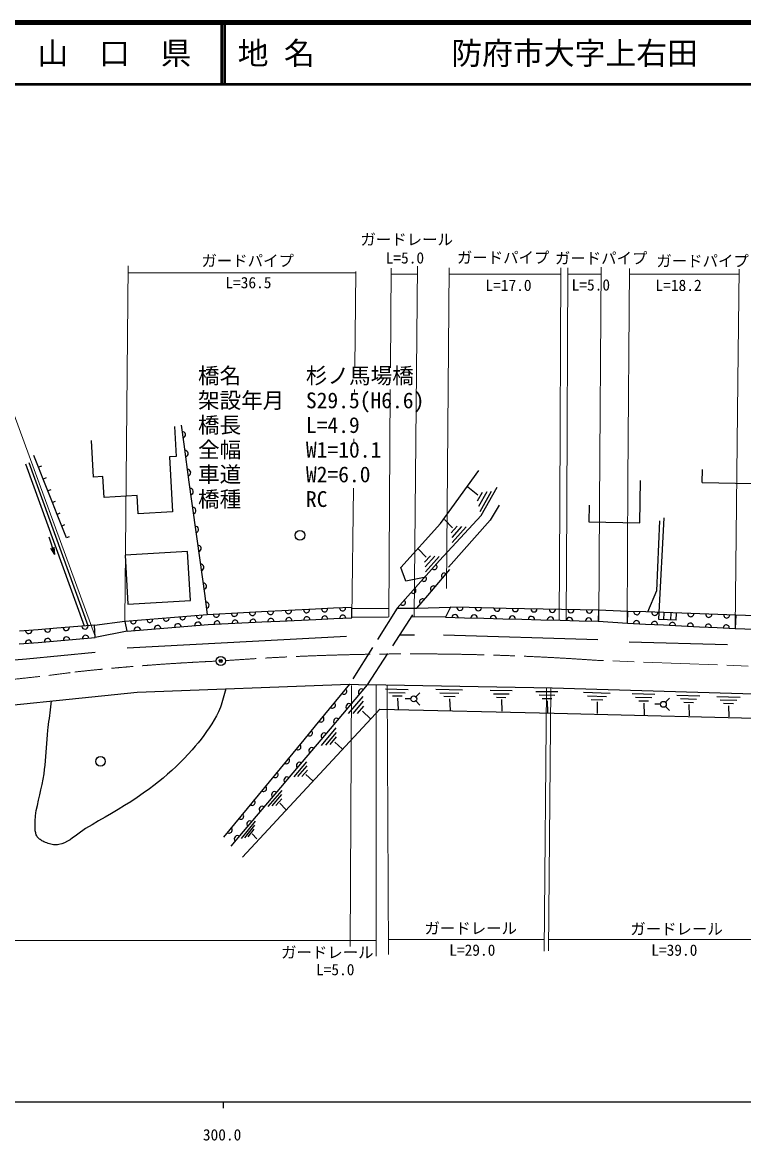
# Model space of a CAD drawing. Units: millimetres, scale not verified. Extents: x 40000 to 680000, y 20000 to 380000.
# Drawn here: x 335448 to 452437, y 198715 to 380000 of the extents above; entities that cross this region are included whole.
import ezdxf
from ezdxf.enums import TextEntityAlignment as Align

# ---------------------------------------------------------------- set-up
doc = ezdxf.new("R2010")
doc.units = ezdxf.units.MM
doc.header["$LTSCALE"] = 1000
doc.header["$PDMODE"] = 32
doc.header["$PDSIZE"] = 500
doc.linetypes.add('CHAIN', pattern=[18.5, 12, -1.5, 3.5, -1.5])
doc.linetypes.add('DASHED', pattern=[7.5, 6, -1.5])
for name, color, linetype, lineweight in [('M-BGD', 7, 'Continuous', 25), ('M-BGD-EXST', 7, 'Continuous', 25), ('M-BMK', 2, 'CHAIN', 13), ('M-BMK-SRVR', 3, 'Continuous', 25), ('M-STR-HTXT', 7, 'Continuous', 13), ('M-TTL', 2, 'Continuous', 140), ('M-TTL-BAND', 7, 'Continuous', 25), ('M-TTL-LINE', 7, 'Continuous', 50)]:
    doc.layers.add(name, color=color, linetype=linetype, lineweight=lineweight)
doc.layers.add('M-OTRS', color=6, linetype='Continuous')
doc.layers.add('M-TTL-TXT', color=7, linetype='Continuous')
doc.styles.add('ＭＳ ゴシック', font='')
doc.styles.get('ＭＳ ゴシック').set_extended_font_data('MS Gothic')

msp = doc.modelspace()

# ---------------------------------------------------------------- linework, layer by layer
at = {"layer": 'M-BGD'}
for p, q in [((360148, 314509), (360419, 309624)), ((361193, 314683), (361619, 311613)), ((346611, 312233), (346941, 306295)), ((361619, 311613), (362469, 305472)), ((345507, 282125), (335987, 308366)), ((346127, 282174), (336551, 308570)), ((338072, 307875), (337319, 309783)), ((360419, 309624), (359288, 309561)), ((359288, 309561), (359783, 300657)), ((338537, 308058), (338072, 307875)), ((338825, 305966), (338072, 307875)), ((348515, 306383), (346941, 306295)), ((348703, 302998), (348515, 306383)), ((445699, 305429), (445742, 307497)), ((339290, 306150), (338825, 305966)), ((339578, 304058), (338825, 305966)), ((362469, 305472), (362895, 302402)), ((409304, 303355), (407722, 304669)), ((435587, 298873), (435713, 305754)), ((445699, 305429), (458416, 305161)), ((340043, 304242), (339578, 304058)), ((340332, 302150), (339578, 304058)), ((354046, 303295), (348703, 302998)), ((354210, 300347), (354046, 303295)), ((410022, 303802), (409220, 302383)), ((410763, 303881), (409427, 301516)), ((411505, 303960), (409634, 300649)), ((340797, 302333), (340332, 302150)), ((341085, 300241), (340332, 302150)), ((362895, 302402), (363746, 296261)), ((427359, 301754), (427309, 299024)), ((341550, 300425), (341085, 300241)), ((341838, 298333), (341085, 300241)), ((359783, 300657), (354210, 300347)), ((405224, 298047), (403896, 299426)), ((438735, 284337), (439531, 299682)), ((342303, 298517), (341838, 298333)), ((342591, 296425), (341838, 298333)), ((405974, 298307), (405004, 297235)), ((406696, 298251), (405080, 296464)), ((407417, 298195), (405155, 295692)), ((427309, 299024), (435587, 298873)), ((340731, 293711), (339780, 296556)), ((343056, 296608), (342591, 296425)), ((363746, 296261), (364171, 293191)), ((340731, 293711), (340066, 294754)), ((340731, 293711), (340635, 294944)), ((362246, 294213), (352114, 293615)), ((362715, 286267), (362246, 294213)), ((400918, 293278), (399624, 294640)), ((352114, 293615), (352583, 285669)), ((364171, 293191), (364596, 290120)), ((401654, 293539), (400698, 292473)), ((402361, 293485), (400768, 291709)), ((403068, 293432), (400837, 290945)), ((403098, 292742), (401382, 290812)), ((364596, 290120), (365022, 287050)), ((401382, 290812), (399665, 288882)), ((403016, 289200), (404797, 291297)), ((399665, 288882), (397949, 286953)), ((401235, 287104), (403016, 289200)), ((365022, 287050), (365447, 283979)), ((397949, 286953), (396233, 285023)), ((399453, 285008), (401235, 287104)), ((352583, 285669), (362715, 286267)), ((383008, 284861), (374228, 284420)), ((385935, 285008), (383008, 284861)), ((388862, 285155), (385935, 285008)), ((388862, 283476), (388862, 285155)), ((396233, 285023), (399453, 285008)), ((404913, 285187), (404080, 283552)), ((407914, 285126), (404913, 285187)), ((413915, 285005), (407914, 285126)), ((416916, 284944), (413915, 285005)), ((419916, 284883), (416916, 284944)), ((428918, 284700), (419916, 284883)), ((428918, 284700), (428850, 282912)), ((354784, 283109), (352118, 282891)), ((352455, 281317), (352118, 282891)), ((357450, 283327), (354784, 283109)), ((362781, 283762), (357450, 283327)), ((365447, 283979), (362781, 283762)), ((371301, 284273), (365447, 283979)), ((374228, 284420), (371301, 284273)), ((374312, 282804), (377222, 282938)), ((377222, 282938), (383042, 283207)), ((383042, 283207), (385952, 283341)), ((385952, 283341), (388862, 283476)), ((404080, 283552), (407176, 283472)), ((407176, 283472), (410272, 283392)), ((410272, 283392), (413369, 283312)), ((413369, 283312), (416465, 283232)), ((416465, 283232), (419561, 283152)), ((419561, 283152), (422658, 283072)), ((422658, 283072), (425754, 282992)), ((425754, 282992), (428850, 282912)), ((433591, 282582), (433665, 284520)), ((436580, 284415), (433665, 284520)), ((439495, 284309), (436580, 284415)), ((438693, 283178), (438735, 284337)), ((441503, 283076), (438693, 283178)), ((442411, 284203), (439495, 284309)), ((439514, 283148), (439556, 284307)), ((440639, 283107), (440681, 284266)), ((441503, 283076), (441545, 284235)), ((451157, 283886), (442411, 284203)), ((451157, 283886), (451084, 281758)), ((338001, 281536), (334960, 281297)), ((341042, 281775), (338001, 281536)), ((347124, 282252), (341042, 281775)), ((347255, 280275), (347124, 282252)), ((352455, 281317), (355737, 281588)), ((355737, 281588), (359018, 281859)), ((359018, 281859), (362300, 282130)), ((362300, 282130), (365582, 282401)), ((365582, 282401), (374312, 282804)), ((433591, 282582), (436507, 282444)), ((436507, 282444), (439422, 282307)), ((439422, 282307), (442337, 282170)), ((442337, 282170), (445253, 282032)), ((445253, 282032), (448168, 281895)), ((448168, 281895), (451084, 281758)), ((334908, 279228), (337995, 279490)), ((337995, 279490), (341081, 279752)), ((341081, 279752), (344168, 280014)), ((344168, 280014), (347255, 280275)), ((352432, 278624), (388008, 280508)), ((396566, 280719), (399073, 280701)), ((403782, 280719), (428807, 279970)), ((433869, 279562), (449838, 279154)), ((388513, 272696), (382936, 265943)), ((387429, 267867), (391452, 272621)), ((388513, 272696), (391452, 272621)), ((394331, 271934), (398033, 271852)), ((388356, 267937), (390749, 270698)), ((394895, 271383), (397539, 271325)), ((395459, 270832), (397046, 270797)), ((396276, 270455), (396393, 268658)), ((402521, 271891), (406837, 271810)), ((403164, 271321), (406247, 271262)), ((403807, 270750), (405656, 270715)), ((404749, 270360), (404837, 268498)), ((411310, 271734), (414869, 271683)), ((411838, 271162), (414380, 271126)), ((412366, 270590), (413892, 270569)), ((413142, 270203), (413208, 268322)), ((418721, 271532), (422301, 271501)), ((419252, 270961), (421809, 270939)), ((419784, 270390), (421317, 270377)), ((426472, 271408), (430797, 271275)), ((427099, 270822), (430189, 270727)), ((427727, 270237), (429581, 270180)), ((434381, 271208), (438032, 271116)), ((434919, 270622), (437527, 270556)), ((441624, 270951), (445316, 270818)), ((442173, 270380), (444810, 270285)), ((448090, 270739), (451864, 270626)), ((448637, 270176), (451333, 270096)), ((389088, 267961), (390797, 269933)), ((389820, 267985), (390846, 269168)), ((390593, 268330), (391893, 267095)), ((420564, 270006), (420629, 268118)), ((428661, 269831), (428694, 267943)), ((435457, 270035), (437022, 269996)), ((436250, 269634), (436305, 267723)), ((442721, 269810), (444303, 269753)), ((443526, 269414), (443595, 267577)), ((449184, 269613), (450801, 269565)), ((449998, 269224), (450023, 267402)), ((385418, 265491), (387429, 267867)), ((379384, 258361), (385418, 265491)), ((382936, 265943), (381076, 263692)), ((383957, 262771), (386360, 265634)), ((384663, 262851), (386380, 264897)), ((381076, 263692), (368062, 247936)), ((385369, 262932), (386399, 264159)), ((386126, 263326), (387335, 262230)), ((379518, 257701), (381614, 260105)), ((380149, 257732), (381646, 259449)), ((377372, 255984), (379384, 258361)), ((380780, 257764), (381679, 258793)), ((381451, 258070), (382558, 257029)), ((371338, 248854), (377372, 255984)), ((375339, 252899), (377569, 255476)), ((375947, 252972), (377539, 254812)), ((376555, 253044), (377510, 254148)), ((377225, 253399), (378190, 252413)), ((370973, 247669), (373253, 250492)), ((369327, 246477), (371338, 248854)), ((371530, 247829), (373158, 249845)), ((372087, 247989), (373064, 249199)), ((372729, 248432), (373500, 247621))]:
    msp.add_line(p, q, dxfattribs=at)
at = {"layer": 'M-BGD', "linetype": 'DASHED'}
for p, q in [((396233, 285023), (388513, 272696)), ((388862, 284989), (396233, 285023)), ((391452, 272621), (399453, 285008)), ((399453, 285008), (404913, 285187)), ((433665, 284520), (428918, 284700)), ((347124, 282252), (352096, 282926)), ((388862, 283563), (395362, 283632)), ((404080, 283552), (398550, 283609)), ((428850, 282912), (433591, 282582)), ((455915, 283722), (451157, 283886)), ((352455, 281317), (347255, 280275)), ((451084, 281758), (455841, 281593))]:
    msp.add_line(p, q, dxfattribs=at)
at = {"layer": 'M-BGD'}
for points in [[(400646, 289985), (397633, 289436), (396841, 291644), (403268, 298787), (409504, 307353)], [(403098, 292742), (409872, 300056), (412486, 304676)], [(412782, 301754), (411309, 299274), (404547, 291659)], [(438780, 299182), (438310, 287853), (436816, 284406)], [(275371, 275675), (316665, 275556), (325946, 276003), (336121, 276818), (347248, 277925)], [(268989, 239892), (271344, 266509), (295262, 266521), (304683, 267921), (322502, 268187), (354069, 271404), (388513, 272696)], [(459538, 270936), (421379, 272042), (391452, 272621)], [(371156, 244644), (393453, 268673), (421729, 268028), (460808, 267041)]]:
    msp.add_lwpolyline(points, dxfattribs=at)
at = {"layer": 'M-BGD', "linetype": 'DASHED'}
msp.add_lwpolyline([(368449, 271943), (368336, 271572), (368231, 271198), (368130, 270822), (368030, 270446), (367927, 270070), (367820, 269697), (367704, 269327), (367576, 268962), (367433, 268603), (367272, 268251), (366928, 267582), (366560, 266925), (366170, 266280), (365761, 265646), (365333, 265023), (364889, 264411), (364431, 263810), (363960, 263219), (363478, 262638), (362986, 262067), (362359, 261368), (361714, 260685), (361052, 260018), (360375, 259366), (359683, 258728), (358978, 258104), (358262, 257493), (357535, 256896), (356798, 256311), (356054, 255738), (355070, 255019), (354066, 254329), (353044, 253664), (352009, 253019), (350963, 252389), (349910, 251770), (348854, 251155), (347798, 250541), (346745, 249923), (345698, 249295), (345272, 249018), (344853, 248719), (344438, 248409), (344025, 248096), (343608, 247790), (343185, 247501), (342751, 247239), (342304, 247012), (341840, 246832), (341355, 246706), (341142, 246676), (340927, 246665), (340710, 246671), (340493, 246693), (340276, 246728), (340061, 246776), (339847, 246834), (339636, 246900), (339429, 246973), (339226, 247051), (339074, 247114), (338921, 247181), (338769, 247254), (338620, 247333), (338475, 247418), (338337, 247511), (338206, 247612), (338084, 247722), (337973, 247842), (337874, 247972), (337786, 248118), (337714, 248272), (337655, 248432), (337608, 248599), (337573, 248769), (337546, 248942), (337527, 249118), (337514, 249293), (337506, 249468), (337500, 249640), (337514, 250501), (337590, 251357), (337715, 252209), (337878, 253059), (338067, 253906), (338269, 254753), (338472, 255600), (338665, 256449), (338834, 257300), (338967, 258155), (339053, 258860), (339127, 259566), (339192, 260274), (339250, 260982), (339304, 261690), (339357, 262399), (339410, 263108), (339467, 263816), (339529, 264524), (339600, 265231), (339653, 265708), (339709, 266184), (339767, 266660), (339827, 267136), (339888, 267612), (339950, 268087), (340013, 268563), (340075, 269039), (340137, 269514), (340197, 269990)], dxfattribs=at)
at = {"layer": 'M-BGD'}
for centre, radius, start, end in [((361389, 313146), 517, 279.76043, 96.0159), ((361815, 310075), 517, 279.76043, 96.0159), ((362240, 307005), 517, 279.76059, 96.01575), ((362665, 303934), 517, 279.76098, 96.0152), ((363091, 300864), 517, 279.76043, 96.0159), ((363516, 297794), 517, 279.76059, 96.01575), ((363942, 294723), 517, 279.76059, 96.01575), ((364367, 291653), 517, 279.76156, 96.01477), ((402288, 291734), 435, 219.80284, 56.89836), ((400572, 289804), 435, 219.80237, 56.89794), ((403876, 290274), 460, 44.68525, 234.60405), ((364792, 288583), 517, 279.76043, 96.0159), ((402095, 288178), 460, 44.68387, 234.60462), ((398856, 287874), 435, 219.80332, 56.89887), ((400314, 286082), 460, 44.68424, 234.60331), ((365218, 285512), 517, 279.76059, 96.01575), ((378618, 284629), 489, 181.5317, 4.21765), ((381545, 284776), 488, 181.53112, 4.2183), ((384472, 284923), 488, 181.53112, 4.2183), ((387399, 285070), 488, 181.53118, 4.21824), ((397139, 285945), 435, 219.80228, 56.89803), ((406414, 285157), 500, 178.86077, 358.81607), ((409414, 285096), 500, 178.86077, 358.81607), ((412415, 285035), 500, 178.86078, 358.81492), ((415415, 284974), 500, 178.86077, 358.81607), ((418416, 284913), 500, 178.86077, 358.81607), ((421416, 284853), 500, 178.86192, 358.81493), ((424417, 284792), 500, 178.86078, 358.81492), ((427418, 284731), 500, 178.86077, 358.81607), ((353455, 282949), 449, 178.10353, 11.22906), ((356121, 283167), 449, 178.10353, 11.22906), ((358787, 283384), 449, 178.10479, 11.22909), ((361453, 283602), 449, 178.10479, 11.22909), ((364119, 283820), 449, 178.10479, 11.22909), ((366911, 284042), 488, 181.53118, 4.21824), ((367036, 282482), 486, 0.96018, 184.32736), ((369838, 284189), 489, 181.5317, 4.21765), ((369946, 282616), 486, 0.96018, 184.32736), ((372765, 284335), 488, 181.53112, 4.2183), ((372856, 282751), 486, 0.95904, 184.3285), ((375692, 284482), 488, 181.53118, 4.21824), ((375766, 282885), 486, 0.96018, 184.32736), ((378676, 283020), 486, 0.96072, 184.32677), ((381586, 283154), 486, 0.96072, 184.32677), ((384496, 283288), 486, 0.95957, 184.32791), ((387406, 283423), 486, 0.96072, 184.32677), ((405627, 283495), 516, 0.35094, 176.69083), ((408724, 283415), 516, 0.3498, 176.69198), ((411820, 283335), 516, 0.3515, 176.6903), ((414916, 283255), 516, 0.35035, 176.69145), ((418013, 283175), 516, 0.35091, 176.69086), ((421109, 283095), 516, 0.34977, 176.692), ((424205, 283015), 516, 0.34977, 176.692), ((427302, 282935), 516, 0.3498, 176.69198), ((435049, 282527), 487, 355.7284, 178.87747), ((435122, 284454), 486, 176.32532, 359.5236), ((437965, 282389), 487, 355.7296, 178.87627), ((438037, 284348), 486, 176.32527, 359.52364), ((443868, 284137), 486, 176.32354, 359.52533), ((446784, 284031), 486, 176.32354, 359.52533), ((449699, 283926), 486, 176.32417, 359.52474), ((336480, 281424), 508, 185.44277, 3.54361), ((339521, 281663), 508, 185.44324, 3.54305), ((342562, 281902), 508, 185.44324, 3.54305), ((345603, 282141), 508, 185.44273, 3.54252), ((354100, 281402), 551, 10.04674, 179.38934), ((357382, 281672), 551, 10.04551, 179.39057), ((360663, 281943), 551, 10.04674, 179.38934), ((363945, 282214), 551, 10.04551, 179.39057), ((440880, 282252), 487, 355.7284, 178.87747), ((443796, 282114), 487, 355.72841, 178.87628), ((446711, 281977), 487, 355.72954, 178.87632), ((449627, 281840), 487, 355.7284, 178.87747), ((336453, 279342), 516, 6.68471, 183.01298), ((339539, 279604), 516, 6.68471, 183.01298), ((342626, 279866), 516, 6.68588, 183.01292), ((345713, 280128), 517, 6.68516, 183.01243), ((387594, 271562), 487, 228.88517, 52.00031), ((390461, 271420), 519, 51.88806, 227.63054), ((385735, 269311), 487, 228.88517, 52.00031), ((388450, 269043), 519, 51.88806, 227.63054), ((383876, 267060), 487, 228.88429, 52.00119), ((386438, 266667), 519, 51.88691, 227.63097), ((382016, 264809), 487, 228.88429, 52.00119), ((384427, 264290), 519, 51.88778, 227.6301), ((380157, 262558), 487, 228.88475, 52.00148), ((382416, 261913), 519, 51.88691, 227.63097), ((378298, 260307), 487, 228.88475, 52.00148), ((380404, 259536), 519, 51.88691, 227.63097), ((376438, 258056), 487, 228.88475, 52.00148), ((378393, 257160), 519, 51.88728, 227.62976), ((374579, 255806), 487, 228.88475, 52.00148), ((372720, 253555), 487, 228.88475, 52.00148), ((376381, 254783), 519, 51.88778, 227.6301), ((374370, 252406), 519, 51.88691, 227.63097), ((370861, 251304), 487, 228.88527, 52.00186), ((372359, 250030), 519, 51.88765, 227.63023), ((369001, 249053), 487, 228.88408, 52.00231), ((370347, 247653), 519, 51.88843, 227.62933)]:
    msp.add_arc(centre, radius, start, end, dxfattribs=at)
at = {"layer": 'M-BGD-EXST'}
for p, q in [((398463, 270325), (397520, 270325)), ((399268, 270658), (399935, 271325)), ((439756, 269779), (440422, 270446)), ((399268, 269992), (399935, 269325)), ((438951, 269446), (438008, 269446)), ((439756, 269112), (440422, 268446))]:
    msp.add_line(p, q, dxfattribs=at)
for centre, radius in [((380472, 296846), 779), ((398935, 270325), 471), ((439422, 269446), 471), ((348119, 260202), 779)]:
    msp.add_circle(centre, radius, dxfattribs=at)
at = {"layer": 'M-BMK'}
msp.add_line((466680, 275125), (428826, 276564), dxfattribs=at)
for centre, radius, start, end in [((398836, -147419), 425042, 85.95397, 94.10925), ((383053, -84683), 361488, 92.56418, 96.2076), ((303084, 576318), 304390, 270.89639, 277.71849)]:
    msp.add_arc(centre, radius, start, end, dxfattribs=at)
at = {"layer": 'M-BMK-SRVR'}
msp.add_circle((367630, 276476), 750, dxfattribs=at)
at = {"layer": 'M-OTRS'}
msp.add_point((367630, 276476), dxfattribs=at)
at = {"layer": 'M-STR-HTXT'}
for p, q in [((352096, 282926), (352606, 340552)), ((389520, 339380), (352596, 339380)), ((389523, 339636), (389349, 324005)), ((395250, 340177), (395150, 324005)), ((395244, 339205), (399517, 339205)), ((399013, 283728), (399528, 340468)), ((404690, 340186), (404219, 288231)), ((404681, 339184), (422756, 339184)), ((422760, 340225), (422610, 301754)), ((423943, 340220), (423734, 301754)), ((423938, 339204), (429316, 339204)), ((429323, 340291), (429064, 301754)), ((433909, 340077), (433677, 305754)), ((433903, 339185), (451709, 339185)), ((451718, 339978), (451520, 321754)), ((451087, 281889), (451520, 321754)), ((389311, 320505), (389305, 320005)), ((395128, 320505), (394900, 283643)), ((334102, 316362), (347325, 280311)), ((389222, 312505), (389216, 312005)), ((433677, 305754), (433520, 282589)), ((389133, 304505), (388902, 283613)), ((422537, 283047), (422610, 301754)), ((423734, 301754), (423632, 283059)), ((428938, 283046), (429064, 301754)), ((388599, 230172), (388846, 272511)), ((392810, 272511), (392842, 228634)), ((394815, 228875), (394631, 272525)), ((420087, 229412), (420468, 272011)), ((420777, 229465), (421174, 272031)), ((271154, 231162), (392840, 231162)), ((420104, 231344), (394804, 231344)), ((459417, 231337), (420795, 231337))]:
    msp.add_line(p, q, dxfattribs=at)
at = {"layer": 'M-TTL'}
msp.add_line((680000, 380000), (40000, 380000), dxfattribs=at)
at = {"layer": 'M-TTL-BAND'}
for p, q in [((40000, 205000), (579000, 205000)), ((368000, 205000), (368000, 204000))]:
    msp.add_line(p, q, dxfattribs=at)
at = {"layer": 'M-TTL-LINE'}
for p, q in [((367750, 380000), (367750, 370000)), ((368250, 380000), (368250, 370000)), ((40000, 370000), (680000, 370000))]:
    msp.add_line(p, q, dxfattribs=at)

# ---------------------------------------------------------------- texts
at = {"layer": 'M-STR-HTXT', "style": 'ＭＳ ゴシック'}
for s, p in [('ガードレール', (390287, 343339)), ('L=5.0', (394374, 340359)), ('ガードパイプ', (405926, 340404)), ('ガードパイプ', (421824, 340304)), ('ガードパイプ', (364492, 339887)), ('ガードパイプ', (438275, 339851)), ('L=36.5', (368374, 336345)), ('L=17.0', (410555, 335909)), ('L=5.0', (424534, 335975)), ('L=18.2', (438142, 335909)), ('ガードレール', (400675, 231669)), ('ガードレール', (434050, 231567)), ('ガードレール', (377410, 227763)), ('L=29.0', (404686, 228137)), ('L=39.0', (437450, 228136)), ('L=5.0', (383075, 224976))]:
    msp.add_text(s, height=1833, dxfattribs=at).set_placement(p, align=Align.BOTTOM_LEFT)
for s, p in [('橋名\u3000\u3000\u3000杉ノ馬場橋', (363940, 324005)), ('架設年月\u3000S29.5(H6.6)', (363940, 320005)), ('橋長\u3000\u3000\u3000L=4.9', (363940, 316005)), ('全幅\u3000\u3000\u3000W1=10.1', (363940, 312005)), ('車道\u3000\u3000\u3000W2=6.0', (363940, 308005)), ('橋種\u3000\u3000\u3000RC', (363940, 304005))]:
    msp.add_text(s, height=2566, dxfattribs=at).set_placement(p, align=Align.TOP_LEFT)
at = {"layer": 'M-TTL-BAND', "style": 'ＭＳ ゴシック'}
msp.add_text('300.0', height=1833, dxfattribs=at).set_placement((367844, 198195), align=Align.BOTTOM_CENTER)
at = {"layer": 'M-TTL-TXT', "style": 'ＭＳ ゴシック'}
msp.add_text('山\u3000口\u3000県', height=3666, dxfattribs=at).set_placement((350375, 375000), align=Align.MIDDLE_CENTER)
for s, p in [('地 名', (370380, 375000)), ('防府市大字上右田', (405024, 375000))]:
    msp.add_text(s, height=3666, dxfattribs=at).set_placement(p, align=Align.MIDDLE_LEFT)

doc.saveas('drawing.dxf')
